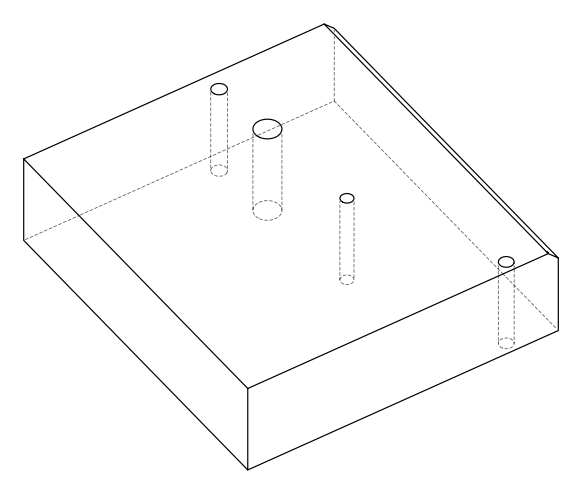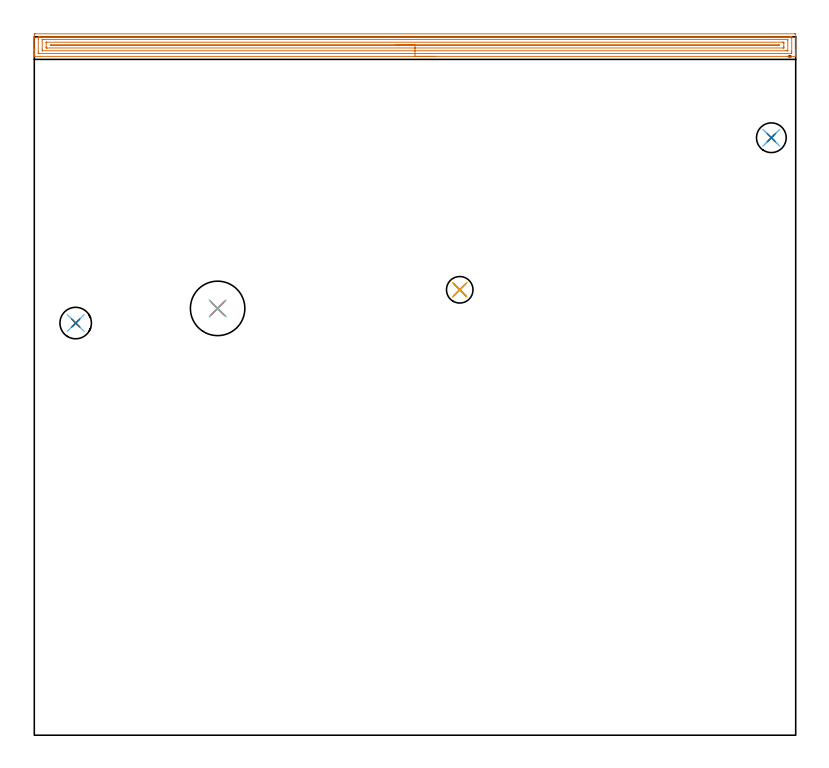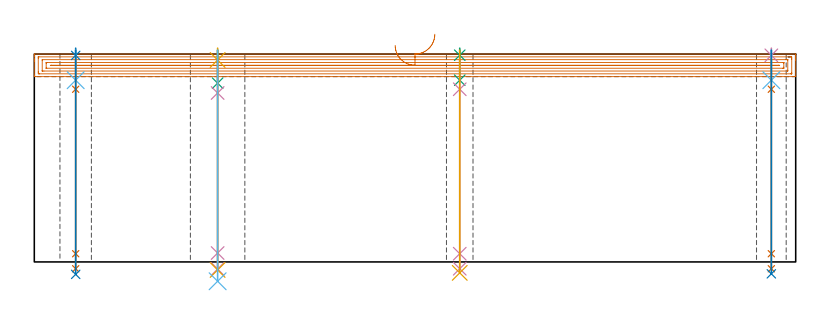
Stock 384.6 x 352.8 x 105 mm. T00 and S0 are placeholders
(PLAN: 18 operations, 14 tool changes, 20.3 min)
(1 AREA_MILL | FG_CHAMFER_SURFACE | UGT0205_001 | 15.54 min | 24991 mm3)
(2 SPOT_DRILL | STEP1HOLE | NXT0321_9005460120000 | 0.03 min | 1 mm3)
(3 SPOT_DRILL_1 | STEP1HOLE_1 | NXT0321_9005460120000 | 0.03 min | 2 mm3)
(4 SPOT_DRILL_2 | STEP1HOLE_2 | NXT0321_9005460120000 | 0.03 min | 6 mm3)
(5 SPOT_DRILL_3 | STEP1HOLE_3 | NXT0321_9005460120000 | 0.05 min | 180 mm3)
(6 DRILL_BLIND_HOLE_INTO_CENTER | STEP1HOLE | NXT0301_059 | 0.06 min | 734 mm3)
(7 GUN_DRILL_THROUGH_HOLE | STEP1HOLE | UGT0307_005 | 0.53 min | 4992 mm3)
(8 DRILL_TO_ENLARGE_THROUGH_HOLE | STEP1HOLE | UGT0301_241 | 0.45 min | 15082 mm3)
(9 DRILL_BLIND_HOLE_INTO_CENTER_1 | STEP1HOLE_1 | NXT0301_059 | 0.06 min | 729 mm3)
(10 GUN_DRILL_THROUGH_HOLE_1 | STEP1HOLE_1 | UGT0307_005 | 0.51 min | 4997 mm3)
(11 DRILL_TO_ENLARGE_THROUGH_HOLE_1 | STEP1HOLE_1 | UGT0301_268 | 0.45 min | 9045 mm3)
(12 DRILL_BLIND_HOLE_INTO_CENTER_2 | STEP1HOLE_2 | NXT0301_059 | 0.06 min | 732 mm3)
(13 GUN_DRILL_THROUGH_HOLE_2 | STEP1HOLE_2 | UGT0307_005 | 0.52 min | 4986 mm3)
(14 DRILL_TO_ENLARGE_THROUGH_HOLE_2 | STEP1HOLE_2 | UGT0301_041 | 0.45 min | 12794 mm3)
(15 DRILL_BLIND_HOLE_INTO_CENTER_3 | STEP1HOLE_3 | NXT0301_069 | 0.07 min | 875 mm3)
(16 GUN_DRILL_THROUGH_HOLE_3 | STEP1HOLE_3 | UGT0307_006 | 0.53 min | 5785 mm3)
(17 DRILL_TO_ENLARGE_THROUGH_HOLE_3 | STEP1HOLE_3 | NXT0301_104 | 0.45 min | 9275 mm3)
(18 DRILL_TO_ENLARGE_THROUGH_HOLE_4 | STEP1HOLE_3 | UGT0301_390 | 0.47 min | 46208 mm3)
(TOOL UGT0205_001 | Chamfer Mill 20 x 3 x 45 deg. | D20 FL50 Z2)
(TOOL NXT0321_9005460120000 | NC Spot Drill, 142deg, 12mm, Carbide, Uncoated | D12 PA142 FL30 Z2)
(TOOL NXT0301_059 | Carbide Drill 8.8mm [860.1-0880-026A1-MM 2214] | D8.8 PA140 FL47 Z2)
(TOOL UGT0307_005 | Gun Drill 8.3 mm | D8.3 PA130 FL24 Z1)
(TOOL UGT0301_241 | Twist Drill 15.9 mm | D15.9 PA118 FL120 Z2)
(TOOL UGT0301_268 | Twist Drill 13.4 mm | D13.4 PA118 FL108 Z2)
(TOOL UGT0301_041 | Twist Drill 15 mm | D15 PA118 FL114 Z2)
(TOOL NXT0301_069 | Carbide Drill 9.8mm [860.1-0980-029A1-MM 2214] | D9.8 PA140 FL47 Z2)
(TOOL UGT0307_006 | Gun Drill 9 mm | D9 PA130 FL24 Z1)
(TOOL NXT0301_104 | Carbide Drill 14mm [860.1-1400-112A1-MM 2214] | D14 PA140 FL123 Z2)
(TOOL UGT0301_390 | Twist Drill 27.5 mm | D27.5 PA118 FL165 Z2)
(OP 1 AREA_MILL)
G17 G21 G94 G90
T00 M6
G54
G17 G0 G90 X202.3 Y342.9 S1061 M3
G43 Z115. H0
G94 G1 X202.262 Z114.128 F250.
X202.148 Z113.263
X201.959 Z112.412
X201.697 Z111.58
X201.363 Z110.774
X200.96 Z110.
X200.492 Z109.264
X199.96 Z108.572
X199.371 Z107.929
X198.728 Z107.34
X198.036 Z106.808
X197.3 Z106.34
X196.526 Z105.937
X195.72 Z105.603
X194.888 Z105.341
X194.036 Z105.152
X193.172 Z105.038
X192.3 Z105.
X0.175
X0.01 Y342.902 Z104.989
X0.002 Y343.063 Z104.829
X0. Y343.231 Z104.668
Y343.515 Z104.385
Y344.203 Z103.692
Y345.426 Z102.471
Y345.962 Z101.933
Y346.573 Z101.322
Y353.609 Z94.289
X0.003 Y353.877 Z94.021
X0.01 Y354.292 Z93.606
X0.196 Y354.296 Z93.603
X0.622 Y354.3 Z93.6
X383.978
X384.447 Y354.295 Z93.603
X384.59 Y354.292 Z93.606
X384.6 Y354.144 Z93.753
Y345.962 Z101.933
Y345.426 Z102.471
Y345.082 Z102.814
Y344.547 Z103.349
Y344.203 Z103.692
Y343.515 Z104.385
Y343.231 Z104.668
X384.598 Y343.063 Z104.829
X384.59 Y342.902 Z104.989
X384.425 Y342.9 Z105.
X192.3
Y344.314 Z103.586
X2.295 Y344.315 Z103.585
X2.043 Y344.32 Z103.58
X2.018 Y344.321 Z103.579
X2.01 Y344.334 Z103.566
X2.004 Y344.367 Z103.533
X2.002 Y344.4 Z103.5
X2. Y344.605 Z103.295
Y345.082 Z102.818
Y351.64 Z96.26
X2.003 Y352.118 Z95.782
X2.009 Y352.511 Z95.389
X2.028 Y352.879 Z95.021
X2.409 Y352.884 Z95.016
X2.523 Y352.885 Z95.015
X382.191
X382.305
X382.557 Y352.88 Z95.02
X382.582 Y352.879 Z95.021
X382.59 Y352.866 Z95.034
X382.596 Y352.833 Z95.067
X382.598 Y352.8 Z95.1
X382.6 Y352.595 Z95.305
Y352.118 Z95.782
Y345.56 Z102.34
X382.597 Y345.082 Z102.818
X382.591 Y344.689 Z103.211
X382.572 Y344.321 Z103.579
X382.191 Y344.316 Z103.584
X382.077 Y344.315 Z103.585
X192.3 Y344.314 Z103.586
Y345.728 Z102.172
X4.196 Y345.729 Z102.171
X4.117 Y345.73 Z102.17
X4.055 Y345.732 Z102.168
X4.02 Y345.735 Z102.165
X4.01 Y345.77 Z102.13
X4.005 Y345.962 Z101.938
X4.001 Y346.154 Z101.746
Y351.238 Z96.662
X4.002 Y351.429 Z96.471
X4.007 Y351.458 Z96.442
X4.012 Y351.465 Z96.435
X4.02 Y351.467 Z96.433
X4.078 Y351.47 Z96.43
X4.196 Y351.471 Z96.429
X4.853
X380.404
X380.483 Y351.47 Z96.43
X380.545 Y351.467 Z96.433
X380.58 Y351.465 Z96.435
X380.59 Y351.43 Z96.47
X380.595 Y351.238 Z96.662
X380.599 Y351.046 Z96.854
Y345.962 Z101.938
X380.598 Y345.771 Z102.129
X380.593 Y345.742 Z102.158
X380.588 Y345.735 Z102.165
X380.58 Y345.733 Z102.167
X380.522 Y345.73 Z102.17
X380.404 Y345.729 Z102.171
X379.747 Y345.728 Z102.172
X192.3
Y347.143 Z100.757
X6.57
X6.14 Y347.145 Z100.755
X6.052 Y347.147 Z100.753
X6.018 Y347.149 Z100.751
X6.01 Y347.186 Z100.714
X6.007 Y347.289 Z100.611
X6. Y347.704 Z100.196
X6.001 Y349.911 Z97.989
X6.004 Y350.019 Z97.881
X6.008 Y350.044 Z97.856
X6.011 Y350.05 Z97.85
X6.024 Y350.053 Z97.847
X6.094 Y350.055 Z97.845
X6.29 Y350.057 Z97.843
X378.03
X378.46 Y350.055 Z97.845
X378.548 Y350.053 Z97.847
X378.582 Y350.051 Z97.849
X378.59 Y350.014 Z97.886
X378.593 Y349.911 Z97.989
X378.6 Y349.496 Z98.404
Y347.737 Z100.163
X378.599 Y347.289 Z100.611
X378.596 Y347.181 Z100.719
X378.592 Y347.156 Z100.744
X378.589 Y347.15 Z100.75
X378.576 Y347.147 Z100.753
X378.506 Y347.145 Z100.755
X378.31 Y347.143 Z100.757
X192.3
Y348.557 Z99.343
X8.708
X8.664 Y348.559 Z99.341
X8.102 Y348.6 Z99.3
X8.622 Y348.642 Z99.258
X8.664 Y348.643 Z99.257
X375.892
X375.936 Y348.641 Z99.259
X376.498 Y348.6 Z99.3
X375.978 Y348.558 Z99.342
X375.936 Y348.557 Z99.343
X192.3
X191.428 Z99.381
X190.564 Z99.495
X189.712 Z99.684
X188.88 Z99.946
X188.074 Z100.28
X187.3 Z100.683
X186.564 Z101.152
X185.872 Z101.683
X185.229 Z102.272
X184.64 Z102.915
X184.108 Z103.607
X183.64 Z104.343
X183.237 Z105.117
X182.903 Z105.923
X182.641 Z106.755
X182.452 Z107.607
X182.338 Z108.472
X182.3 Z109.343
G0 Z115.
M5
M2
(OP 2 SPOT_DRILL)
G17 G21 G94 G90
T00 M6
G54
G17 G0 G90 X20.9 Y208.2 S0 M3
G43 Z115. H0
G94 G81 G98 Z104.316 F250. R108.
G80
M5
M2
(OP 3 SPOT_DRILL_1)
G17 G21 G94 G90
T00 M6
G54
G17 G0 G90 X214.9 Y225. S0 M3
G43 Z115. H0
G94 G81 G98 Z104.423 F250. R108.
G80
M5
M2
(OP 4 SPOT_DRILL_2)
G17 G21 G94 G90
T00 M6
G54
G17 G0 G90 X372.3 Y301.8 S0 M3
G43 Z115. H0
G94 G81 G98 Z104.354 F250. R108.
G80
M5
M2
(OP 5 SPOT_DRILL_3)
G17 G21 G94 G90
T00 M6
G54
G17 G0 G90 X92.6 Y215.6 S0 M3
G43 Z115. H0
G94 G81 G98 Z102. F250. R108.
G80
M5
M2
(OP 6 DRILL_BLIND_HOLE_INTO_CENTER)
G17 G21 G94 G90
T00 M6
G54
G17 G0 G90 X20.9 Y208.2 S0 M3
G43 Z115. H1
G94 G81 G98 Z91.8 F250. R107.
G80
M5
M2
(OP 7 GUN_DRILL_THROUGH_HOLE)
G17 G21 G94 G90
T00 M6
G54
G17 G0 G90 X20.9 Y208.2 M8
G43 Z115. H0
Z103.447
S716 M3
G94 G1 Z87.225 F125. M26
G4 X.084
Z4.15 F250.
G4 X.084
Z-3.435 F125.
G4 X.084
M5
M9
G0 Z103.447
Z115.
M2
(OP 8 DRILL_TO_ENLARGE_THROUGH_HOLE)
G17 G21 G94 G90
T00 M6
G54
G17 G0 G90 X20.9 Y208.2 S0 M3
G43 Z115. H0
G94 G73 G98 Z-6.277 F250. Q15.897 R107.
G80
M5
M2
(OP 9 DRILL_BLIND_HOLE_INTO_CENTER_1)
G17 G21 G94 G90
T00 M6
G54
G17 G0 G90 X214.9 Y225. S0 M3
G43 Z115. H1
G94 G81 G98 Z91.8 F250. R107.
G80
M5
M2
(OP 10 GUN_DRILL_THROUGH_HOLE_1)
G17 G21 G94 G90
T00 M6
G54
G17 G0 G90 X214.9 Y225. M8
G43 Z115. H0
Z101.853
S716 M3
G94 G1 Z87.225 F125. M26
G4 X.084
Z4.15 F250.
G4 X.084
Z-3.435 F125.
G4 X.084
M5
M9
G0 Z101.853
Z115.
M2
(OP 11 DRILL_TO_ENLARGE_THROUGH_HOLE_1)
G17 G21 G94 G90
T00 M6
G54
G17 G0 G90 X214.9 Y225. S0 M3
G43 Z115. H0
G94 G73 G98 Z-5.526 F250. Q12.281 R107.
G80
M5
M2
(OP 12 DRILL_BLIND_HOLE_INTO_CENTER_2)
G17 G21 G94 G90
T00 M6
G54
G17 G0 G90 X372.3 Y301.8 S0 M3
G43 Z115. H1
G94 G81 G98 Z91.8 F250. R107.
G80
M5
M2
(OP 13 GUN_DRILL_THROUGH_HOLE_2)
G17 G21 G94 G90
T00 M6
G54
G17 G0 G90 X372.3 Y301.8 M8
G43 Z115. H0
Z102.873
S716 M3
G94 G1 Z87.225 F125. M26
G4 X.084
Z4.15 F250.
G4 X.084
Z-3.435 F125.
G4 X.084
M5
M9
G0 Z102.873
Z115.
M2
(OP 14 DRILL_TO_ENLARGE_THROUGH_HOLE_2)
G17 G21 G94 G90
T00 M6
G54
G17 G0 G90 X372.3 Y301.8 S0 M3
G43 Z115. H0
G94 G73 G98 Z-6.006 F250. Q13.876 R107.
G80
M5
M2
(OP 15 DRILL_BLIND_HOLE_INTO_CENTER_3)
G17 G21 G94 G90
T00 M6
G54
G17 G0 G90 X92.6 Y215.6 S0 M3
G43 Z115. H1
G94 G81 G98 Z90.3 F250. R107.
G80
M5
M2
(OP 16 GUN_DRILL_THROUGH_HOLE_3)
G17 G21 G94 G90
T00 M6
G54
G17 G0 G90 X92.6 Y215.6 M8
G43 Z115. H0
Z102.452
S716 M3
G94 G1 Z85.339 F125. M26
G4 X.084
Z4.5 F250.
G4 X.084
Z-3.598 F125.
G4 X.084
M5
M9
G0 Z102.452
Z115.
M2
(OP 17 DRILL_TO_ENLARGE_THROUGH_HOLE_3)
G17 G21 G94 G90
T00 M6
G54
G17 G0 G90 X92.6 Y215.6 S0 M3
G43 Z115. H1
G94 G73 G98 Z-4.048 F250. Q13.631 R107.
G80
M5
M2
(OP 18 DRILL_TO_ENLARGE_THROUGH_HOLE_4)
G17 G21 G94 G90
T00 M6
G54
G17 G0 G90 X92.6 Y215.6 S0 M3
G43 Z115. H0
G94 G73 G98 Z-9.762 F250. Q22.952 R107.
G80
M5
M2
